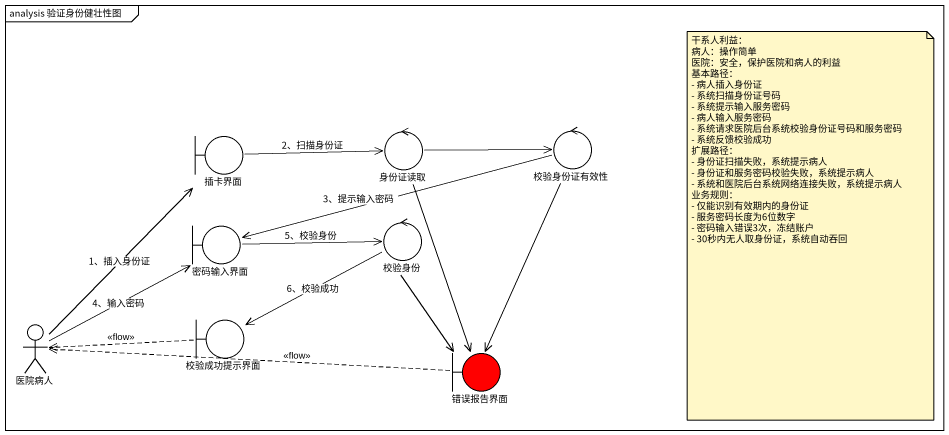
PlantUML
@startuml
mainframe analysis 验证身份健壮性图
boundary 插卡界面
control 身份证读取
control 校验身份证有效性
boundary 密码输入界面
control 校验身份
actor 医院病人
boundary 校验成功提示界面
boundary 错误报告界面 #FF0000
插卡界面 -right-> 身份证读取 : 2、扫描身份证
身份证读取 -right-> 校验身份证有效性
身份证读取 --> 错误报告界面
校验身份证有效性 -left-> 密码输入界面 : 3、提示输入密码
校验身份证有效性 --> 错误报告界面
密码输入界面 -right-> 校验身份 : 5、校验身份
校验身份 -left-> 校验成功提示界面 : 6、校验成功
校验身份 --> 错误报告界面
医院病人 -up-> 插卡界面 : 1、插入身份证
医院病人 -up-> 密码输入界面 : 4、输入密码
校验成功提示界面 .left.> 医院病人 : <<flow>>
错误报告界面 .left.> 医院病人 : <<flow>>
note as N1
  干系人利益：
  病人：操作简单
  医院：安全，保护医院和病人的利益
  基本路径：
  - 病人插入身份证
  - 系统扫描身份证号码
  - 系统提示输入服务密码
  - 病人输入服务密码
  - 系统请求医院后台系统校验身份证号码和服务密码
  - 系统反馈校验成功
  扩展路径：
  - 身份证扫描失败，系统提示病人
  - 身份证和服务密码校验失败，系统提示病人
  - 系统和医院后台系统网络连接失败，系统提示病人
  业务规则：
  - 仅能识别有效期内的身份证
  - 服务密码长度为6位数字
  - 密码输入错误3次，冻结账户
  - 30秒内无人取身份证，系统自动吞回
end note
@enduml
